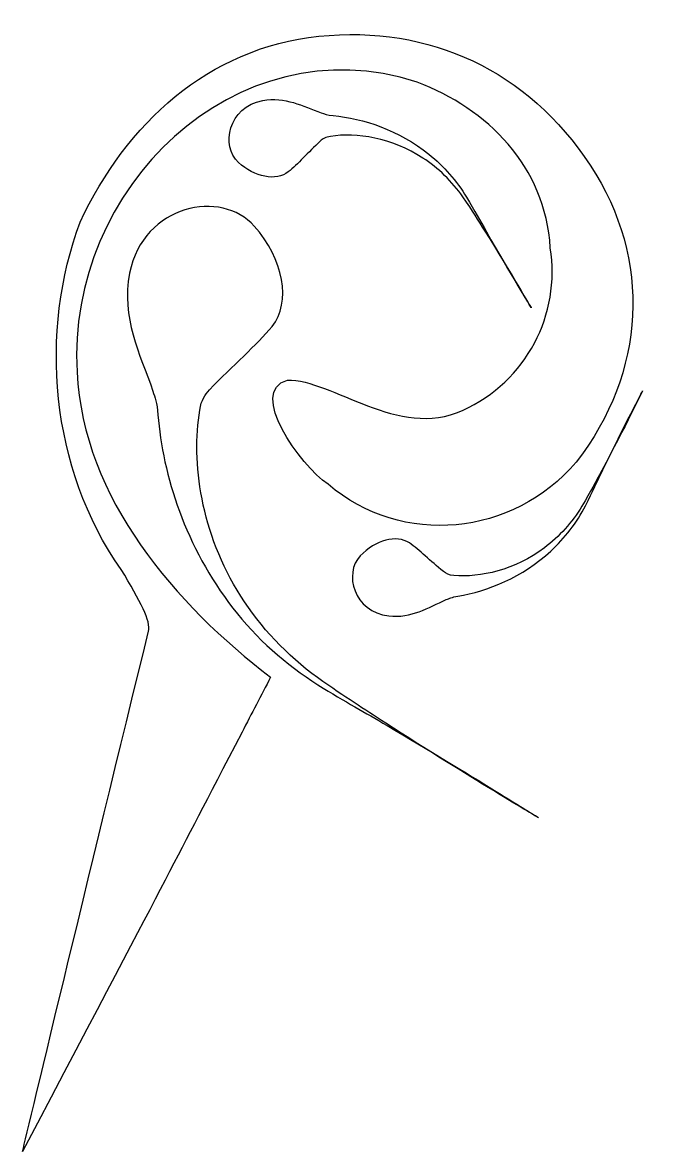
# Model space of a CAD drawing. Header units: centimetres. Extents: x -4.7 to 7.2, y -10.5 to 10.7.
import ezdxf

# ---------------------------------------------------------------- set-up
doc = ezdxf.new("R2010")
doc.units = ezdxf.units.CM
doc.header["$MEASUREMENT"] = 0
doc.layers.add('Camada 1', color=7, linetype='Continuous')

msp = doc.modelspace()

# ---------------------------------------------------------------- linework, layer by layer
at = {"layer": 'Camada 1'}
for points, knots in [([(-4.69119, -10.49553), (-1.61301, -4.65507), (-1.99829, -5.37285), (-0.56372, -2.61584), (-0.56372, -2.61584), (-0.38301, -2.26847), (-0.20389, -1.92403), (-0.02688, -1.58378), (-0.02688, -1.58378), (-1.80221, -0.22369), (-3.55737, 1.77341), (-3.66387, 4.1531), (-3.66387, 4.1531), (-3.87959, 7.57572), (-0.69091, 10.7204), (2.73037, 9.59984), (2.73037, 9.59984), (4.04728, 9.10435), (5.14483, 8.02274), (5.23439, 6.48564), (5.23439, 6.48564), (5.43418, 5.24027), (4.79185, 3.97821), (3.5831, 3.43081), (3.5831, 3.43081), (2.37456, 2.88339), (1.1316, 4.0193), (0.28898, 4.00183), (0.28898, 4.00183), (-0.4614, 3.78323), (0.52533, 2.40936), (1.05577, 2.04264), (1.05577, 2.04264), (2.44531, 0.85159), (4.53221, 1.0686), (5.72352, 2.45785), (5.72352, 2.45785), (7.02501, 4.14068), (7.15595, 6.26335), (5.98638, 8.04024), (5.98638, 8.04024), (4.81703, 9.81685), (2.96939, 10.67987), (0.88249, 10.46259), (0.88249, 10.46259), (-1.20388, 10.24531), (-2.74339, 8.81977), (-3.60611, 6.97213), (-3.60611, 6.97213), (-4.37719, 4.92312), (-4.17896, 2.34176), (-2.83715, 0.4443), (-2.83715, 0.4443), (-2.4715, -0.16112), (-2.27541, -0.53503), (-2.3215, -0.72024), (-2.3215, -0.72024), (-3.41852, -5.18262), (-4.69119, -10.49553), (-4.69119, -10.49553)], [0, 0, 0, 0, 0.0625, 0.0625, 0.0625, 0.0625, 0.125, 0.125, 0.125, 0.125, 0.1875, 0.1875, 0.1875, 0.1875, 0.25, 0.25, 0.25, 0.25, 0.3125, 0.3125, 0.3125, 0.3125, 0.375, 0.375, 0.375, 0.375, 0.4375, 0.4375, 0.4375, 0.4375, 0.5, 0.5, 0.5, 0.5, 0.5625, 0.5625, 0.5625, 0.5625, 0.625, 0.625, 0.625, 0.625, 0.6875, 0.6875, 0.6875, 0.6875, 0.75, 0.75, 0.75, 0.75, 0.8125, 0.8125, 0.8125, 0.8125, 0.875, 0.875, 0.875, 0.875, 1, 1, 1, 1]), ([(4.87744, 5.35706), (4.87744, 5.35706), (4.49057, 5.98767), (4.03297, 6.78816), (4.03297, 6.78816), (3.90872, 6.99985), (3.82019, 7.17263), (3.65964, 7.44078), (3.65964, 7.44078), (3.47361, 7.74365), (3.23141, 8.02424), (2.95056, 8.24657), (2.95056, 8.24657), (2.39041, 8.69702), (1.71051, 8.92277), (1.14875, 8.97259), (1.14875, 8.97259), (1.03612, 8.98264), (0.98553, 9.00598), (0.92724, 9.02215), (0.92724, 9.02215), (0.57537, 9.15304), (0.24731, 9.32793), (-0.17345, 9.25639), (-0.17345, 9.25639), (-0.82263, 9.13741), (-0.97101, 8.39708), (-0.63052, 8.0937), (-0.63052, 8.0937), (-0.32818, 7.81337), (0.07933, 7.7344), (0.30722, 7.91378), (0.30722, 7.91378), (0.48235, 8.05422), (0.68158, 8.28049), (0.90817, 8.49354), (0.90817, 8.49354), (0.95905, 8.53302), (1.00273, 8.56879), (1.10055, 8.58098), (1.10055, 8.58098), (1.58598, 8.65811), (2.25477, 8.55529), (2.83717, 8.17506), (2.83717, 8.17506), (3.12599, 7.98665), (3.38782, 7.73413), (3.59129, 7.44613), (3.59129, 7.44613), (3.78311, 7.16977), (3.87349, 7.01369), (4.01018, 6.80092), (4.01018, 6.80092), (4.50488, 6.01021), (4.87744, 5.35706), (4.87744, 5.35706)], [0, 0, 0, 0, 0.06666667, 0.06666667, 0.06666667, 0.06666667, 0.13333333, 0.13333333, 0.13333333, 0.13333333, 0.2, 0.2, 0.2, 0.2, 0.26666667, 0.26666667, 0.26666667, 0.26666667, 0.33333333, 0.33333333, 0.33333333, 0.33333333, 0.4, 0.4, 0.4, 0.4, 0.46666667, 0.46666667, 0.46666667, 0.46666667, 0.53333333, 0.53333333, 0.53333333, 0.53333333, 0.6, 0.6, 0.6, 0.6, 0.66666667, 0.66666667, 0.66666667, 0.66666667, 0.73333333, 0.73333333, 0.73333333, 0.73333333, 0.8, 0.8, 0.8, 0.8, 0.86666667, 0.86666667, 0.86666667, 0.86666667, 1, 1, 1, 1]), ([(5.01243, -4.22406), (5.01243, -4.22406), (3.75857, -3.431), (2.16403, -2.49194), (2.16403, -2.49194), (1.74165, -2.2381), (1.39769, -2.05601), (0.86511, -1.72698), (0.86511, -1.72698), (0.26205, -1.34595), (-0.29543, -0.85282), (-0.73398, -0.28368), (-0.73398, -0.28368), (-1.62269, 0.85228), (-2.05803, 2.2219), (-2.14389, 3.3496), (-2.14389, 3.3496), (-2.16164, 3.57561), (-2.20591, 3.6779), (-2.23821, 3.79526), (-2.23821, 3.79526), (-2.49099, 4.50461), (-2.8344, 5.16781), (-2.67885, 6.00884), (-2.67885, 6.00884), (-2.42316, 7.30853), (-0.93562, 7.58726), (-0.33491, 6.89649), (-0.33491, 6.89649), (0.21966, 6.28334), (0.36804, 5.46221), (0.00188, 5.00964), (0.00188, 5.00964), (-0.28482, 4.6628), (-0.74324, 4.26852), (-1.17671, 3.81965), (-1.17671, 3.81965), (-1.25672, 3.71871), (-1.33041, 3.63206), (-1.35689, 3.43651), (-1.35689, 3.43651), (-1.52408, 2.46459), (-1.33623, 1.11987), (-0.58769, -0.05739), (-0.58769, -0.05739), (-0.21698, -0.64223), (0.283, -1.17428), (0.8559, -1.59002), (0.8559, -1.59002), (1.4052, -1.98213), (1.71572, -2.16713), (2.13992, -2.44666), (2.13992, -2.44666), (3.71303, -3.4596), (5.01243, -4.22406), (5.01243, -4.22406)], [0, 0, 0, 0, 0.06666667, 0.06666667, 0.06666667, 0.06666667, 0.13333333, 0.13333333, 0.13333333, 0.13333333, 0.2, 0.2, 0.2, 0.2, 0.26666667, 0.26666667, 0.26666667, 0.26666667, 0.33333333, 0.33333333, 0.33333333, 0.33333333, 0.4, 0.4, 0.4, 0.4, 0.46666667, 0.46666667, 0.46666667, 0.46666667, 0.53333333, 0.53333333, 0.53333333, 0.53333333, 0.6, 0.6, 0.6, 0.6, 0.66666667, 0.66666667, 0.66666667, 0.66666667, 0.73333333, 0.73333333, 0.73333333, 0.73333333, 0.8, 0.8, 0.8, 0.8, 0.86666667, 0.86666667, 0.86666667, 0.86666667, 1, 1, 1, 1]), ([(6.97135, 3.80059), (6.97135, 3.80059), (6.628, 3.14561), (6.22515, 2.31559), (6.22515, 2.31559), (6.11593, 2.09543), (6.03933, 1.91739), (5.89712, 1.63947), (5.89712, 1.63947), (5.73236, 1.32451), (5.50913, 1.02794), (5.24439, 0.78738), (5.24439, 0.78738), (4.71573, 0.29989), (4.05273, 0.02871), (3.49579, -0.05929), (3.49579, -0.05929), (3.38464, -0.0772), (3.33529, -0.1034), (3.27862, -0.12377), (3.27862, -0.12377), (2.93646, -0.27797), (2.62005, -0.47556), (2.19629, -0.43172), (2.19629, -0.43172), (1.54026, -0.3569), (1.34208, 0.37108), (1.66109, 0.69694), (1.66109, 0.69694), (1.94364, 0.99722), (2.34517, 1.10395), (2.5848, 0.94004), (2.5848, 0.94004), (2.76874, 0.81151), (2.98273, 0.59926), (3.2234, 0.40214), (3.2234, 0.40214), (3.27687, 0.36666), (3.3231, 0.33343), (3.42118, 0.32795), (3.42118, 0.32795), (3.91082, 0.28427), (4.57124, 0.43161), (5.12616, 0.85037), (5.12616, 0.85037), (5.40201, 1.05831), (5.64596, 1.32797), (5.82961, 1.62907), (5.82961, 1.62907), (6.0022, 1.91821), (6.08186, 2.08), (6.20339, 2.30138), (6.20339, 2.30138), (6.64379, 3.12382), (6.97135, 3.80059), (6.97135, 3.80059)], [0, 0, 0, 0, 0.06666667, 0.06666667, 0.06666667, 0.06666667, 0.13333333, 0.13333333, 0.13333333, 0.13333333, 0.2, 0.2, 0.2, 0.2, 0.26666667, 0.26666667, 0.26666667, 0.26666667, 0.33333333, 0.33333333, 0.33333333, 0.33333333, 0.4, 0.4, 0.4, 0.4, 0.46666667, 0.46666667, 0.46666667, 0.46666667, 0.53333333, 0.53333333, 0.53333333, 0.53333333, 0.6, 0.6, 0.6, 0.6, 0.66666667, 0.66666667, 0.66666667, 0.66666667, 0.73333333, 0.73333333, 0.73333333, 0.73333333, 0.8, 0.8, 0.8, 0.8, 0.86666667, 0.86666667, 0.86666667, 0.86666667, 1, 1, 1, 1])]:
    msp.add_open_spline(points, degree=3, knots=knots, dxfattribs=at)

doc.saveas('drawing.dxf')
